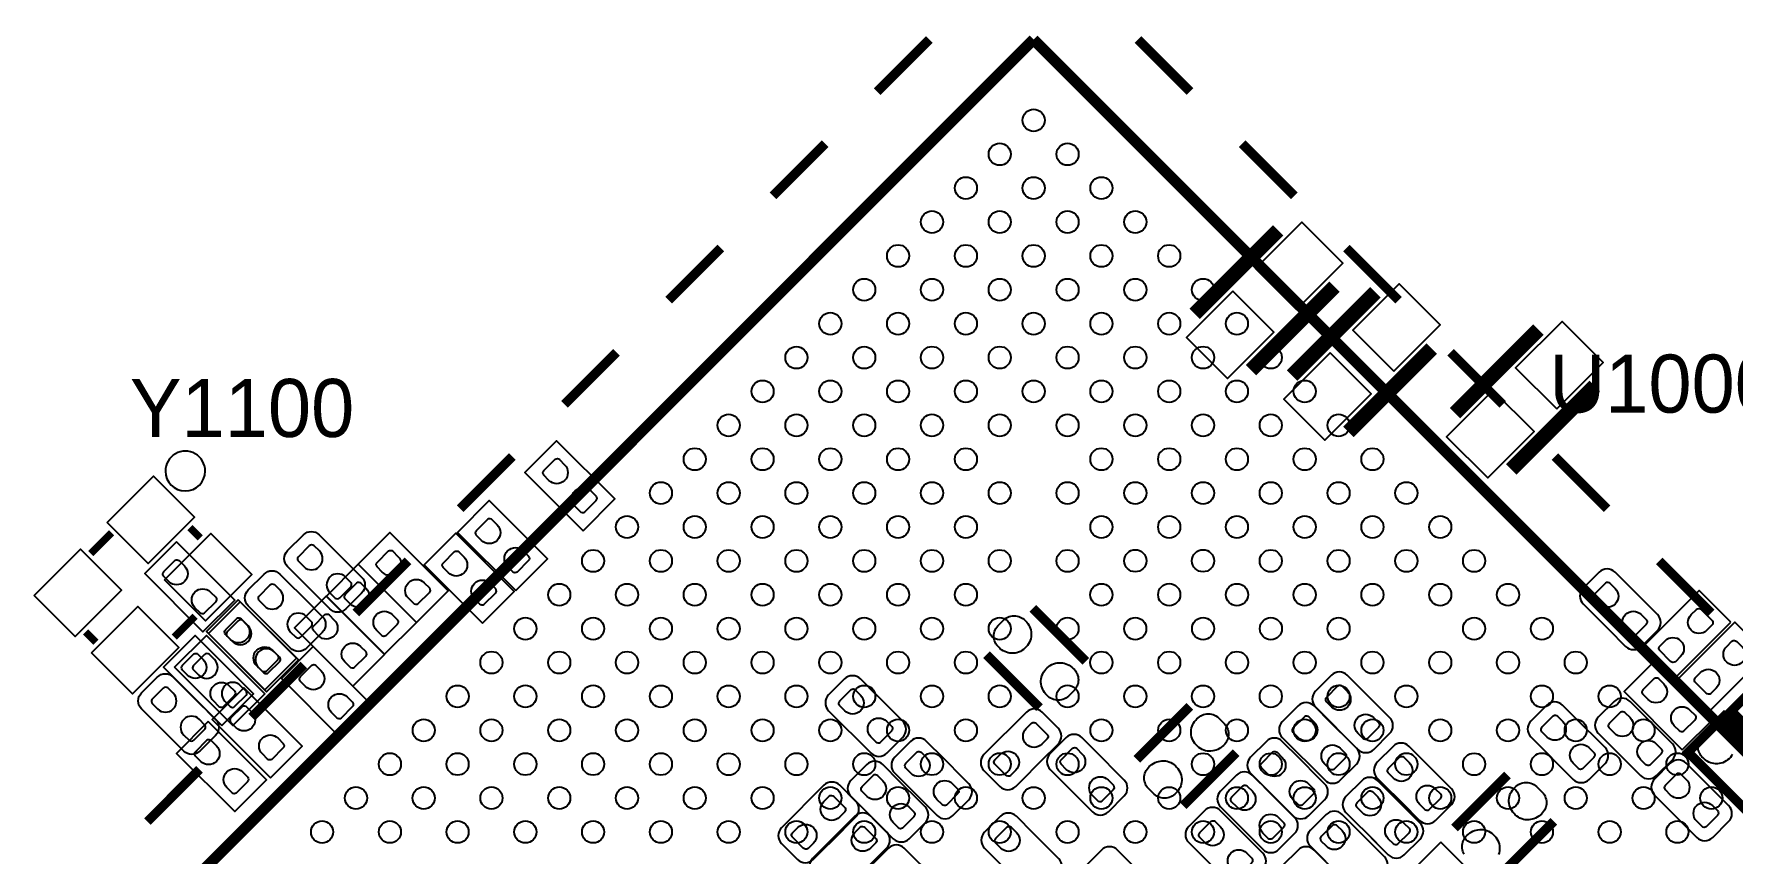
# Model space of a CAD drawing. Extents: x 0 to 69.8, y 0 to 65.
# Drawn here: x 13.94 to 36.97, y 36.11 to 47.22 of the extents above; entities that cross this region are included whole.
import ezdxf

# ---------------------------------------------------------------- set-up
doc = ezdxf.new("R2010")
doc.units = 0
for name, color, linetype in [('PG_SILKSCREEN_BOTTOM', 12, 'CONTINUOUS'), ('PG_SILKSCREEN_TOP', 254, 'CONTINUOUS'), ('PIN_BOTTOM', 1, 'CONTINUOUS'), ('PIN_TOP', 110, 'CONTINUOUS')]:
    doc.layers.add(name, color=color, linetype=linetype)

msp = doc.modelspace()

# ---------------------------------------------------------------- linework, layer by layer
at = {"layer": 'PG_SILKSCREEN_BOTTOM'}
for points, const_width in [([(30.816245, 44.559322), (29.684878, 43.427955)], 0.2), ([(31.579922, 43.795645), (30.448555, 42.664278)], 0.2), ([(32.137045, 43.721122), (31.005678, 42.589755)], 0.2), ([(34.346845, 43.213122), (33.215478, 42.081755)], 0.2), ([(32.900722, 42.957445), (31.769355, 41.826078)], 0.2), ([(35.110522, 42.449445), (33.979155, 41.318078)], 0.2), ([(28.207132, 38.715493), (27.488693, 39.433932)], 0.127), ([(26.860068, 38.805307), (27.578507, 38.086868)], 0.127), ([(38.375311, 37.600687), (37.448998, 38.526999), (36.961801, 38.039802), (37.888113, 37.113489), (38.375311, 37.600687)], 0.127), ([(29.617289, 38.104293), (28.898901, 37.385904)], 0.127), ([(36.376864, 37.481739), (37.303202, 36.555401), (37.790399, 37.042598), (36.864061, 37.968936), (36.376864, 37.481739)], 0.127), ([(29.5275, 36.757305), (30.245888, 37.475693)], 0.127), ([(33.928507, 37.173332), (33.210068, 36.454893)], 0.127), ([(33.838693, 35.826268), (34.557132, 36.544707)], 0.127)]:
    msp.add_lwpolyline(points, dxfattribs=dict(at, const_width=const_width))
for points in [[(21.388553, 40.486432), (21.819641, 40.917546), (21.029346, 41.707841), (20.598232, 41.276727), (21.388553, 40.486432)], [(20.474153, 39.673632), (20.905241, 40.104746), (20.114946, 40.895041), (19.683832, 40.463927), (20.474153, 39.673632)], [(15.873222, 40.336343), (15.442108, 39.905254), (16.232429, 39.114959), (16.663518, 39.546047), (15.873222, 40.336343)], [(19.127953, 39.241832), (19.559067, 39.672946), (18.768771, 40.463241), (18.337657, 40.032153), (19.127953, 39.241832)], [(20.023709, 39.233094), (20.454798, 39.664107), (19.664502, 40.454402), (19.233388, 40.02339), (20.023709, 39.233094)], [(18.696153, 38.810184), (19.127241, 39.241197), (18.336946, 40.031492), (17.905832, 39.60048), (18.696153, 38.810184)], [(36.958067, 39.244803), (36.527003, 39.675867), (35.736733, 38.885597), (36.167797, 38.454533), (36.958067, 39.244803)], [(16.711397, 39.548892), (16.280308, 39.117803), (17.070603, 38.327508), (17.501718, 38.758597), (16.711397, 39.548892)], [(18.264403, 38.378333), (18.695467, 38.809397), (17.905197, 39.599667), (17.474133, 39.168603), (18.264403, 38.378333)], [(36.219333, 38.453797), (36.650397, 38.022733), (37.440667, 38.813003), (37.009603, 39.244067), (36.219333, 38.453797)], [(16.486403, 37.844908), (16.917492, 38.275997), (16.127197, 39.066292), (15.696082, 38.635203), (16.486403, 37.844908)], [(18.086553, 37.692584), (18.517641, 38.123597), (17.727346, 38.913892), (17.296232, 38.48288), (18.086553, 37.692584)], [(36.298403, 37.514733), (36.729467, 37.945797), (35.939197, 38.736067), (35.508133, 38.305003), (36.298403, 37.514733)], [(17.146778, 37.133657), (17.577892, 37.564746), (16.787571, 38.355041), (16.356482, 37.923953), (17.146778, 37.133657)], [(16.305098, 37.897867), (15.873984, 37.466753), (16.66428, 36.676457), (17.095394, 37.107546), (16.305098, 37.897867)], [(33.025004, 36.263504), (32.59389, 35.83239), (33.384211, 35.042196), (33.815198, 35.473208), (33.025004, 36.263504)]]:
    msp.add_lwpolyline(points, dxfattribs=at)
for points in [[(35.296627, 39.151458), (35.530028, 38.917956, 0.41438), (35.745649, 38.917956), (35.961142, 39.13345, 0.414321), (35.961142, 39.349045), (35.386442, 39.923745, 0.414343), (35.170847, 39.923745), (34.955328, 39.708252, 0.41431), (34.955328, 39.492657), (35.368433, 39.079653)], [(25.384023, 38.242392), (25.150521, 38.475895, 0.414232), (24.935002, 38.475895), (24.719407, 38.260401, 0.414061), (24.719407, 38.044882), (25.294209, 37.470105, 0.414122), (25.509703, 37.470105), (25.725222, 37.685599, 0.414432), (25.725222, 37.901194), (25.312116, 38.3143)], [(31.987947, 38.293243), (31.75447, 38.52672, 0.413952), (31.539002, 38.526796), (31.323407, 38.311201, 0.41415), (31.323407, 38.095682), (31.898158, 37.520931, 0.414287), (32.113677, 37.520931), (32.329196, 37.736475, 0.41425), (32.329196, 37.951994), (31.916116, 38.365074)], [(27.5987, 37.359996), (27.832202, 37.593499, 0.414166), (27.832202, 37.808992), (27.616709, 38.024511, 0.41416), (27.40119, 38.024511), (26.826388, 37.449811, 0.414143), (26.826388, 37.234292), (27.042008, 37.018697, 0.414148), (27.257502, 37.018697), (27.670506, 37.431802)], [(31.537605, 37.878004), (31.304103, 38.111506, 0.41408), (31.088609, 38.111506), (30.87309, 37.896013, 0.414433), (30.87309, 37.680392), (31.447791, 37.105692, 0.414228), (31.66331, 37.105692), (31.878803, 37.321211, 0.414428), (31.878803, 37.536806), (31.465698, 37.94981)], [(34.909023, 37.886767), (34.675547, 38.120269, 0.41421), (34.460002, 38.120269), (34.244483, 37.904725, 0.414195), (34.244483, 37.689206), (34.819209, 37.11448, 0.414282), (35.034753, 37.11448), (35.250272, 37.329999, 0.414206), (35.250272, 37.545518), (34.837192, 37.958624)], [(35.499777, 37.398808), (35.733253, 37.165305, 0.41422), (35.948798, 37.165305), (36.164317, 37.38085, 0.414173), (36.164317, 37.596369), (35.589591, 38.171095, 0.414272), (35.374047, 38.171095), (35.158528, 37.955576, 0.414228), (35.158528, 37.740057), (35.571608, 37.326951)], [(26.279805, 37.395404), (26.046303, 37.628906, 0.41406), (25.830809, 37.628906), (25.61529, 37.413311, 0.414224), (25.61529, 37.197792), (26.189991, 36.623092, 0.414432), (26.405611, 36.623092), (26.621105, 36.838611, 0.414084), (26.621105, 37.054104), (26.207999, 37.46721)], [(28.388005, 37.446204), (28.154503, 37.679706, 0.414112), (27.939009, 37.679706), (27.72349, 37.464213, 0.414379), (27.72349, 37.248592), (28.298191, 36.673892, 0.414197), (28.51371, 36.673892), (28.729203, 36.889411, 0.414298), (28.729203, 37.104904), (28.316199, 37.51801)], [(31.105805, 37.395404), (30.872303, 37.628906, 0.414112), (30.656809, 37.628906), (30.44129, 37.413413, 0.414379), (30.44129, 37.197792), (31.015991, 36.623092, 0.414197), (31.23151, 36.623092), (31.447003, 36.838611, 0.414298), (31.447003, 37.054104), (31.033999, 37.46721)], [(32.502678, 36.789284), (32.736155, 36.555807, 0.414248), (32.951674, 36.555807), (33.167193, 36.771326, 0.414053), (33.167142, 36.986769), (32.592391, 37.56152, 0.414083), (32.376948, 37.561596), (32.161353, 37.345976, 0.414163), (32.161353, 37.130457), (32.574433, 36.717376)], [(25.686309, 37.081892), (25.452807, 37.315394, 0.41425), (25.237288, 37.315394), (25.021692, 37.0999, 0.414011), (25.021692, 36.884407), (25.596494, 36.309605, 0.414105), (25.811988, 36.309605), (26.027507, 36.5252, 0.414286), (26.027507, 36.740694), (25.614401, 37.153799)], [(36.585423, 37.099367), (36.351947, 37.332869, 0.414234), (36.136402, 37.332869), (35.920883, 37.117325, 0.414221), (35.920883, 36.901806), (36.495609, 36.32708, 0.414259), (36.711153, 36.32708), (36.926672, 36.542599, 0.414179), (36.926672, 36.758118), (36.513592, 37.171224)], [(30.699405, 36.938204), (30.465903, 37.171706, 0.414079), (30.250409, 37.171706), (30.03489, 36.956213, 0.414476), (30.03489, 36.740592), (30.609591, 36.165892, 0.414229), (30.82511, 36.165892), (31.040603, 36.381411, 0.414384), (31.040603, 36.597006), (30.627498, 37.01001)], [(32.077609, 36.323194), (32.311111, 36.089692, 0.414141), (32.526605, 36.089692), (32.7422, 36.305211, 0.414004), (32.7422, 36.520704), (32.167398, 37.095506, 0.414121), (31.951905, 37.095506), (31.736411, 36.880013, 0.414534), (31.736411, 36.664392), (32.149491, 36.251312)], [(24.8523, 36.368711), (25.0857, 36.602187, 0.414304), (25.0857, 36.817706), (24.870207, 37.033302, 0.414068), (24.654688, 37.033302), (24.079987, 36.4585, 0.414189), (24.079987, 36.243006), (24.295506, 36.027512, 0.414286), (24.511, 36.027512), (24.924106, 36.440593)], [(25.273, 35.94989), (25.506502, 36.183392, 0.414212), (25.506502, 36.398911), (25.291009, 36.614405, 0.414206), (25.07549, 36.614405), (24.500688, 36.039704, 0.414097), (24.500688, 35.824211), (24.716308, 35.608692, 0.414286), (24.931802, 35.608692), (25.344806, 36.021696)], [(27.499005, 36.379404), (27.265503, 36.612906, 0.41406), (27.050009, 36.612906), (26.83449, 36.397413, 0.414411), (26.83449, 36.181792), (27.409191, 35.607092, 0.414432), (27.624811, 35.607092), (27.840305, 35.822611, 0.414081), (27.840305, 36.038104), (27.427199, 36.45121)], [(29.944289, 35.916794), (30.177791, 35.683292, 0.414095), (30.39331, 35.683292), (30.608803, 35.898912, 0.414096), (30.608803, 36.114406), (30.034103, 36.689106, 0.414213), (29.818609, 36.689106), (29.602989, 36.473613, 0.414178), (29.602989, 36.258094), (30.016094, 35.844988)], [(31.595009, 35.865994), (31.828511, 35.632492, 0.414095), (32.044005, 35.632492), (32.259499, 35.848011, 0.414212), (32.259499, 36.063504), (31.684798, 36.638306, 0.414167), (31.469305, 36.638306), (31.253811, 36.422813, 0.41451), (31.253811, 36.207192), (31.666891, 35.794112)], [(25.188189, 35.84001), (24.954713, 35.606507, 0.414192), (24.954713, 35.390988), (25.170206, 35.175495, 0.414341), (25.385801, 35.175495), (25.960502, 35.750195, 0.414163), (25.960502, 35.965689), (25.745008, 36.181208, 0.414336), (25.529489, 36.181208), (25.116409, 35.768204)], [(28.547009, 35.383394), (28.780511, 35.149892, 0.414108), (28.996005, 35.149892), (29.211499, 35.365411, 0.414353), (29.211499, 35.581006), (28.636798, 36.155706, 0.414155), (28.421305, 36.155706), (28.205811, 35.940213, 0.41437), (28.205811, 35.724694), (28.61879, 35.311588)], [(31.214009, 35.383394), (31.447511, 35.149892, 0.414128), (31.663005, 35.149892), (31.878499, 35.365411, 0.414345), (31.878499, 35.581006), (31.303798, 36.155706, 0.414134), (31.088305, 36.155706), (30.872811, 35.940213, 0.414562), (30.872811, 35.724592), (31.285891, 35.311588)]]:
    msp.add_lwpolyline(points, format="xyb", dxfattribs=at)
at = {"layer": 'PG_SILKSCREEN_TOP'}
for points, const_width in [([(11.236503, 30.885511), (27.499996, 47.149004)], 0.150089), ([(27.499996, 47.149004), (43.763413, 30.885511)], 0.150089), ([(26.085698, 47.149004), (25.378689, 46.441893)], 0.127), ([(29.621302, 46.441893), (28.914192, 47.149004)], 0.127), ([(24.671503, 45.734808), (23.964392, 45.027698)], 0.127), ([(31.035498, 45.027698), (30.328387, 45.734808)], 0.127), ([(23.257307, 44.320612), (22.550196, 43.6134)], 0.127), ([(32.449694, 43.6134), (31.742609, 44.320612)], 0.127), ([(21.843111, 42.90629), (21.136, 42.199204)], 0.127), ([(33.86389, 42.199204), (33.156804, 42.90629)], 0.127), ([(20.42889, 41.492094), (19.721805, 40.785009)], 0.127), ([(35.278111, 40.785009), (34.571, 41.492094)], 0.127), ([(16.195573, 40.387397), (16.054172, 40.528799)], 0.1), ([(14.993493, 40.458085), (14.710689, 40.175307)], 0.1), ([(19.014694, 40.077898), (18.307609, 39.370787)], 0.127), ([(36.692408, 39.370787), (35.985196, 40.077898)], 0.127), ([(14.781378, 38.973201), (14.639976, 39.114603)], 0.1), ([(16.124885, 39.326693), (15.842082, 39.043889)], 0.1), ([(17.600498, 38.663702), (16.893388, 37.956592)], 0.127), ([(16.186302, 37.249506), (15.479192, 36.542396)], 0.127)]:
    msp.add_lwpolyline(points, dxfattribs=dict(at, const_width=const_width))
msp.add_lwpolyline([(16.262477, 41.295599, 1), (15.722559, 41.295604, 1)], format="xyb", close=True, dxfattribs=at)
for points in [[(17.612233, 39.767053), (17.378731, 40.000453, -0.414343), (17.378731, 40.216049), (17.594224, 40.431568, -0.414309), (17.80982, 40.431568), (18.38452, 39.856867, -0.41438), (18.38452, 39.641247), (18.169026, 39.425753, -0.414322), (17.953431, 39.425753), (17.540427, 39.838859)], [(17.617618, 39.557198), (17.85112, 39.323696, -0.414125), (17.85112, 39.108202), (17.635601, 38.892709, -0.414389), (17.420006, 38.892709), (16.845305, 39.467409, -0.414322), (16.845305, 39.683004), (17.060799, 39.898498, -0.414334), (17.27642, 39.898498), (17.689398, 39.485392)], [(16.169792, 38.160198), (16.403295, 37.926696, -0.414141), (16.403295, 37.711202), (16.187801, 37.495709, -0.414381), (15.972206, 37.495709), (15.397505, 38.070409, -0.414352), (15.397505, 38.286004), (15.612999, 38.501498, -0.414296), (15.828594, 38.501498), (16.241598, 38.088418)]]:
    msp.add_lwpolyline(points, format="xyb", dxfattribs=at)
for points in [[(17.527143, 38.733222), (17.096054, 38.302108), (16.305733, 39.092403), (16.736847, 39.523518), (17.527143, 38.733222)], [(15.848482, 38.635178), (16.279597, 39.066292), (17.069892, 38.275997), (16.638803, 37.844882), (15.848482, 38.635178)]]:
    msp.add_lwpolyline(points, dxfattribs=at)
at = {"layer": 'PIN_BOTTOM'}
for points in [[(31.064576, 43.4872), (31.693194, 44.115818), (31.136418, 44.672594), (30.5078, 44.043976)], [(32.385376, 42.649), (33.013994, 43.277618), (32.457218, 43.834394), (31.8286, 43.205776)], [(30.200224, 43.7364), (29.571606, 43.107782), (30.128382, 42.551006), (30.757, 43.179624)], [(34.595176, 42.141), (35.223794, 42.769618), (34.667018, 43.326394), (34.0384, 42.697776)], [(31.521024, 42.8982), (30.892406, 42.269582), (31.449182, 41.712806), (32.0778, 42.341424)], [(33.730824, 42.3902), (33.102206, 41.761582), (33.658982, 41.204806), (34.2876, 41.833424)], [(27.371827, 39.280973), (27.389785, 39.264844), (27.405762, 39.247013), (27.420468, 39.228065), (27.433473, 39.207567), (27.444141, 39.186002), (27.453133, 39.163727), (27.459991, 39.14074), (27.464893, 39.117194), (27.467408, 39.09314), (27.468144, 39.069112), (27.46629, 39.045058), (27.462328, 39.021334), (27.454276, 38.997128), (27.443862, 38.973735), (27.431238, 38.951459), (27.416938, 38.930224), (27.400529, 38.910717), (27.382546, 38.892759), (27.363039, 38.876351), (27.341779, 38.862), (27.31958, 38.849427), (27.296161, 38.839038), (27.27198, 38.830961), (27.248434, 38.826516), (27.224533, 38.824103), (27.200479, 38.824103), (27.176451, 38.826643), (27.152905, 38.831114), (27.129715, 38.838175), (27.107439, 38.847141), (27.086306, 38.858266), (27.066138, 38.871474), (27.047469, 38.886613), (27.030223, 38.903453), (27.014602, 38.918794), (27.000937, 38.935685), (26.988922, 38.95377), (26.979016, 38.973023), (26.971092, 38.993547), (26.965377, 39.0144), (26.961973, 39.035736), (26.960703, 39.057402), (26.96177, 39.079373), (26.965173, 39.100735), (26.970761, 39.121715), (26.978458, 39.14201), (26.988364, 39.161517), (27.000378, 39.179779), (27.014094, 39.196594), (27.096542, 39.279068), (27.113001, 39.292708), (27.131188, 39.304366), (27.150339, 39.314196), (27.170304, 39.321994), (27.191157, 39.327709), (27.21229, 39.331316), (27.233651, 39.332586), (27.255216, 39.331544), (27.27645, 39.328268), (27.297304, 39.322832), (27.317598, 39.315542), (27.33675, 39.305992), (27.354911, 39.294333)], [(27.695373, 38.239827), (27.677415, 38.255956), (27.661438, 38.273787), (27.646732, 38.292735), (27.633727, 38.313233), (27.623059, 38.334798), (27.614067, 38.357073), (27.607209, 38.38006), (27.602307, 38.403606), (27.599792, 38.42766), (27.599056, 38.451688), (27.60091, 38.475742), (27.604872, 38.499466), (27.612924, 38.523672), (27.623338, 38.547065), (27.635962, 38.569341), (27.650262, 38.590576), (27.666671, 38.610083), (27.684654, 38.628041), (27.704161, 38.644449), (27.725421, 38.6588), (27.74762, 38.671373), (27.771039, 38.681762), (27.79522, 38.689839), (27.818766, 38.694284), (27.842667, 38.696697), (27.866721, 38.696697), (27.890749, 38.694157), (27.914295, 38.689686), (27.937485, 38.682625), (27.959761, 38.673659), (27.980894, 38.662534), (28.001062, 38.649326), (28.019731, 38.634187), (28.036977, 38.617347), (28.052598, 38.602006), (28.066263, 38.585115), (28.078278, 38.56703), (28.088184, 38.547777), (28.096108, 38.527253), (28.101823, 38.5064), (28.105227, 38.485064), (28.106497, 38.463398), (28.10543, 38.441427), (28.102027, 38.420065), (28.096439, 38.399085), (28.088742, 38.37879), (28.078836, 38.359283), (28.066822, 38.341021), (28.053106, 38.324206), (27.970658, 38.241732), (27.954199, 38.228092), (27.936012, 38.216434), (27.916861, 38.206604), (27.896896, 38.198806), (27.876043, 38.193091), (27.85491, 38.189484), (27.833549, 38.188214), (27.811984, 38.189256), (27.79075, 38.192532), (27.769896, 38.197968), (27.749602, 38.205258), (27.73045, 38.214808), (27.712289, 38.226467)], [(30.09298, 37.592584), (30.076851, 37.574626), (30.05902, 37.55865), (30.040072, 37.543943), (30.019574, 37.530938), (29.99801, 37.52027), (29.975734, 37.511279), (29.952747, 37.504421), (29.929201, 37.499519), (29.905147, 37.497004), (29.881119, 37.496267), (29.857065, 37.498122), (29.833341, 37.502084), (29.809135, 37.510136), (29.785742, 37.52055), (29.763466, 37.533174), (29.742232, 37.547474), (29.722724, 37.563882), (29.704767, 37.581865), (29.688358, 37.601373), (29.674007, 37.622632), (29.661434, 37.644832), (29.651046, 37.668251), (29.642968, 37.692432), (29.638523, 37.715977), (29.63611, 37.739879), (29.63611, 37.763933), (29.63865, 37.787961), (29.643121, 37.811507), (29.650182, 37.834697), (29.659148, 37.856973), (29.670273, 37.878106), (29.683481, 37.898273), (29.69862, 37.916942), (29.71546, 37.934189), (29.730802, 37.94981), (29.747693, 37.963475), (29.765777, 37.975489), (29.785031, 37.985395), (29.805554, 37.99332), (29.826407, 37.999035), (29.847743, 38.002439), (29.869409, 38.003709), (29.89138, 38.002642), (29.912742, 37.999238), (29.933722, 37.99365), (29.954017, 37.985954), (29.973524, 37.976048), (29.991787, 37.964034), (30.008601, 37.950318), (30.091075, 37.867869), (30.104715, 37.85141), (30.116374, 37.833224), (30.126203, 37.814072), (30.134001, 37.794108), (30.139716, 37.773254), (30.143323, 37.752122), (30.144593, 37.73076), (30.143552, 37.709196), (30.140275, 37.687961), (30.134839, 37.667108), (30.12755, 37.646813), (30.117999, 37.627662), (30.106341, 37.609501)], [(29.051834, 37.269039), (29.067963, 37.286997), (29.085794, 37.302973), (29.104742, 37.31768), (29.12524, 37.330685), (29.146805, 37.341353), (29.169081, 37.350344), (29.192068, 37.357202), (29.215613, 37.362105), (29.239667, 37.364619), (29.263696, 37.365356), (29.287749, 37.363502), (29.311473, 37.359539), (29.335679, 37.351487), (29.359073, 37.341073), (29.381348, 37.32845), (29.402583, 37.314149), (29.42209, 37.297741), (29.440048, 37.279758), (29.456456, 37.260251), (29.470807, 37.238991), (29.48338, 37.216791), (29.493769, 37.193372), (29.501846, 37.169192), (29.506291, 37.145646), (29.508704, 37.121744), (29.508704, 37.097691), (29.506164, 37.073662), (29.501694, 37.050116), (29.494632, 37.026926), (29.485666, 37.00465), (29.474541, 36.983518), (29.461333, 36.96335), (29.446195, 36.944681), (29.429354, 36.927434), (29.414013, 36.911813), (29.397122, 36.898148), (29.379037, 36.886134), (29.359784, 36.876228), (29.339261, 36.868303), (29.318407, 36.862588), (29.297071, 36.859185), (29.275405, 36.857915), (29.253434, 36.858981), (29.232073, 36.862385), (29.211092, 36.867973), (29.190798, 36.875669), (29.17129, 36.885575), (29.153028, 36.897589), (29.136213, 36.911305), (29.053739, 36.993754), (29.040099, 37.010213), (29.028441, 37.028399), (29.018611, 37.047551), (29.010813, 37.067515), (29.005098, 37.088369), (29.001491, 37.109502), (29.000221, 37.130863), (29.001263, 37.152428), (29.004539, 37.173662), (29.009975, 37.194515), (29.017265, 37.21481), (29.026815, 37.233962), (29.038474, 37.252123)], [(34.404173, 36.661573), (34.388044, 36.643615), (34.370213, 36.627638), (34.351265, 36.612932), (34.330767, 36.599927), (34.309202, 36.589259), (34.286927, 36.580267), (34.26394, 36.573409), (34.240394, 36.568507), (34.21634, 36.565992), (34.192312, 36.565256), (34.168258, 36.56711), (34.144534, 36.571072), (34.120328, 36.579124), (34.096935, 36.589538), (34.074659, 36.602162), (34.053424, 36.616462), (34.033917, 36.632871), (34.015959, 36.650854), (33.999551, 36.670361), (33.9852, 36.691621), (33.972627, 36.71382), (33.962238, 36.737239), (33.954161, 36.76142), (33.949716, 36.784966), (33.947303, 36.808867), (33.947303, 36.832921), (33.949843, 36.856949), (33.954314, 36.880495), (33.961375, 36.903685), (33.970341, 36.925961), (33.981466, 36.947094), (33.994674, 36.967262), (34.009813, 36.985931), (34.026653, 37.003177), (34.041994, 37.018798), (34.058885, 37.032463), (34.07697, 37.044478), (34.096223, 37.054384), (34.116747, 37.062308), (34.1376, 37.068023), (34.158936, 37.071427), (34.180602, 37.072697), (34.202573, 37.07163), (34.223935, 37.068227), (34.244915, 37.062639), (34.26521, 37.054942), (34.284717, 37.045036), (34.302979, 37.033022), (34.319794, 37.019306), (34.402268, 36.936858), (34.415908, 36.920399), (34.427566, 36.902212), (34.437396, 36.883061), (34.445194, 36.863096), (34.450909, 36.842243), (34.454516, 36.82111), (34.455786, 36.799749), (34.454744, 36.778184), (34.451468, 36.75695), (34.446032, 36.736096), (34.438742, 36.715802), (34.429192, 36.69665), (34.417533, 36.678489)]]:
    msp.add_lwpolyline(points, close=True, dxfattribs=at)
for points in [[(20.925892, 41.167939), (20.85406, 41.239796, -0.376089), (20.858302, 41.304108), (21.010956, 41.456788, -0.366021), (21.066303, 41.452038), (21.138159, 41.380207, -0.999197)], [(21.492007, 41.026359), (21.563838, 40.954503, -0.376089), (21.559596, 40.89019), (21.406942, 40.737511, -0.366021), (21.351596, 40.74226), (21.279739, 40.814092, -0.999197)], [(20.011492, 40.355139), (19.93966, 40.426996, -0.376089), (19.943902, 40.491308), (20.096556, 40.643988, -0.366021), (20.151903, 40.639238), (20.223759, 40.567407, -0.999197)], [(15.769768, 39.796441), (15.697937, 39.868297, -0.376089), (15.702178, 39.93261), (15.854832, 40.085289, -0.366021), (15.910179, 40.08054), (15.982036, 40.008708, -0.999197)], [(18.665292, 39.923339), (18.59346, 39.995196, -0.376089), (18.597702, 40.059508), (18.750356, 40.212188, -0.366021), (18.805703, 40.207438), (18.877559, 40.135607, -0.999197)], [(19.561048, 39.9145), (19.489217, 39.986356, -0.376089), (19.493459, 40.050669), (19.646113, 40.203349, -0.366021), (19.701459, 40.198599), (19.773316, 40.126768, -0.999197)], [(20.577607, 40.213559), (20.649438, 40.141703, -0.376089), (20.645196, 40.07739), (20.492542, 39.924711, -0.366021), (20.437196, 39.92946), (20.365339, 40.001292, -0.999197)], [(16.335883, 39.654861), (16.407714, 39.583004, -0.376089), (16.403472, 39.518692), (16.250818, 39.366012, -0.366021), (16.195472, 39.370762), (16.123615, 39.442593, -0.999197)], [(18.233492, 39.49159), (18.16166, 39.563446, -0.376089), (18.165902, 39.627759), (18.318556, 39.780439, -0.366021), (18.373903, 39.775689), (18.445759, 39.703858, -0.999197)], [(19.231407, 39.781759), (19.303238, 39.709903, -0.376089), (19.298996, 39.64559), (19.146342, 39.492911, -0.366021), (19.090996, 39.49766), (19.019139, 39.569492, -0.999197)], [(20.127163, 39.77292), (20.198994, 39.701064, -0.376089), (20.194753, 39.636751), (20.042099, 39.484071, -0.366021), (19.986752, 39.488821), (19.914895, 39.560652, -0.999197)], [(35.17519, 39.491641), (35.103359, 39.563497, -0.376089), (35.107601, 39.62781), (35.260255, 39.780489, -0.366021), (35.315601, 39.77574), (35.387458, 39.703908, -0.999197)], [(18.799607, 39.35001), (18.871438, 39.278154, -0.376089), (18.867196, 39.213841), (18.714542, 39.061161, -0.366021), (18.659196, 39.065911), (18.587339, 39.137742, -0.999197)], [(35.741305, 39.350061), (35.813136, 39.278204, -0.376089), (35.808895, 39.213892), (35.656241, 39.061212, -0.366021), (35.600894, 39.065962), (35.529037, 39.137793, -0.999197)], [(36.41819, 39.348258), (36.490046, 39.420089, -0.376089), (36.554359, 39.415847), (36.707039, 39.263193, -0.366021), (36.702289, 39.207846), (36.630458, 39.13599, -0.999197)], [(16.607942, 39.00899), (16.536111, 39.080846, -0.376089), (16.540353, 39.145159), (16.693007, 39.297839, -0.366021), (16.748354, 39.293089), (16.82021, 39.221258, -0.999197)], [(17.801742, 39.05979), (17.729911, 39.131646, -0.376089), (17.734153, 39.195959), (17.886807, 39.348639, -0.366021), (17.942154, 39.343889), (18.01401, 39.272058, -0.999197)], [(18.367858, 38.91821), (18.439689, 38.846354, -0.376089), (18.435447, 38.782041), (18.282793, 38.629361, -0.366021), (18.227446, 38.634111), (18.15559, 38.705942, -0.999197)], [(36.27661, 38.782142), (36.204754, 38.710311, -0.376089), (36.140441, 38.714553), (35.987761, 38.867207, -0.366021), (35.992511, 38.922554), (36.064342, 38.99441, -0.999197)], [(36.90079, 38.916458), (36.972646, 38.988289, -0.376089), (37.036959, 38.984047), (37.189639, 38.831393, -0.366021), (37.184889, 38.776046), (37.113058, 38.70419, -0.999197)], [(16.023742, 38.52639), (15.951911, 38.598246, -0.376089), (15.956153, 38.662559), (16.108807, 38.815239, -0.366021), (16.164154, 38.810489), (16.23601, 38.738658, -0.999197)], [(17.174058, 38.86741), (17.245889, 38.795554, -0.376089), (17.241647, 38.731241), (17.088993, 38.578561, -0.366021), (17.033646, 38.583311), (16.96179, 38.655142, -0.999197)], [(17.623892, 38.37399), (17.55206, 38.445846, -0.376089), (17.556302, 38.510159), (17.708956, 38.662839, -0.366021), (17.764303, 38.658089), (17.836159, 38.586258, -0.999197)], [(35.835742, 38.19619), (35.763911, 38.268046, -0.376089), (35.768153, 38.332359), (35.920807, 38.485039, -0.366021), (35.976154, 38.480289), (36.04801, 38.408458, -0.999197)], [(36.75921, 38.350342), (36.687354, 38.278511, -0.376089), (36.623041, 38.282753), (36.470361, 38.435407, -0.366021), (36.475111, 38.490754), (36.546942, 38.56261, -0.999197)], [(16.589858, 38.38481), (16.661689, 38.312954, -0.376089), (16.657447, 38.248641), (16.504793, 38.095961, -0.366021), (16.449446, 38.100711), (16.37759, 38.172542, -0.999197)], [(18.190007, 38.23241), (18.261838, 38.160554, -0.376089), (18.257596, 38.096241), (18.104942, 37.943561, -0.366021), (18.049596, 37.948311), (17.977739, 38.020142, -0.999197)], [(24.939244, 38.04379), (24.867413, 38.115646, -0.376089), (24.871655, 38.179959), (25.024309, 38.332639, -0.366021), (25.079655, 38.327889), (25.151512, 38.256058, -0.999197)], [(31.543244, 38.094615), (31.471413, 38.166472, -0.376089), (31.475655, 38.230785), (31.628309, 38.383464, -0.366021), (31.683655, 38.378714), (31.755512, 38.306883, -0.999197)], [(16.684117, 37.815139), (16.612286, 37.886996, -0.376089), (16.616528, 37.951308), (16.769182, 38.103988, -0.366021), (16.824528, 38.099238), (16.896385, 38.027407, -0.999197)], [(35.378365, 37.73899), (35.306533, 37.810846, -0.376089), (35.310775, 37.875159), (35.463429, 38.027839, -0.366021), (35.518776, 38.023089), (35.590632, 37.951258, -0.999197)], [(36.401858, 38.05461), (36.473689, 37.982754, -0.376089), (36.469447, 37.918441), (36.316793, 37.765761, -0.366021), (36.261446, 37.770511), (36.18959, 37.842342, -0.999197)], [(25.505359, 37.90221), (25.57719, 37.830354, -0.376089), (25.572949, 37.766041), (25.420295, 37.613361, -0.366021), (25.364948, 37.618111), (25.293091, 37.689942, -0.999197)], [(27.400098, 37.804649), (27.471954, 37.87648, -0.376089), (27.536267, 37.872238), (27.688946, 37.719584, -0.366021), (27.684197, 37.664238), (27.612365, 37.592381, -0.999197)], [(31.092953, 37.679401), (31.021122, 37.751258, -0.376089), (31.025363, 37.815571), (31.178017, 37.96825, -0.366021), (31.233364, 37.9635), (31.305221, 37.891669, -0.999197)], [(32.109359, 37.953036), (32.18119, 37.881179, -0.376089), (32.176949, 37.816866), (32.024295, 37.664187, -0.366021), (31.968948, 37.668937), (31.897091, 37.740768, -0.999197)], [(34.46432, 37.688164), (34.392489, 37.760021, -0.376089), (34.396731, 37.824334), (34.549385, 37.977013, -0.366021), (34.604731, 37.972263), (34.676588, 37.900432, -0.999197)], [(16.201644, 37.357939), (16.129813, 37.429796, -0.376089), (16.134055, 37.494108), (16.286709, 37.646788, -0.366021), (16.342055, 37.642038), (16.413912, 37.570207, -0.999197)], [(17.250232, 37.673559), (17.322063, 37.601703, -0.376089), (17.317822, 37.53739), (17.165168, 37.384711, -0.366021), (17.109821, 37.38946), (17.037964, 37.461292, -0.999197)], [(31.659068, 37.537822), (31.730899, 37.465965, -0.376089), (31.726657, 37.401652), (31.574003, 37.248973, -0.366021), (31.518657, 37.253723), (31.4468, 37.325554, -0.999197)], [(35.030435, 37.546585), (35.102267, 37.474728, -0.376089), (35.098025, 37.410415), (34.945371, 37.257736, -0.366021), (34.890024, 37.262486), (34.818168, 37.334317, -0.999197)], [(35.94448, 37.59741), (36.016311, 37.525554, -0.376089), (36.012069, 37.461241), (35.859415, 37.308561, -0.366021), (35.804069, 37.313311), (35.732212, 37.385142, -0.999197)], [(25.835153, 37.196801), (25.763322, 37.268658, -0.376089), (25.767563, 37.332971), (25.920217, 37.48565, -0.366021), (25.975564, 37.4809), (26.047421, 37.409069, -0.999197)], [(27.258518, 37.238534), (27.186661, 37.166702, -0.376089), (27.122349, 37.170944), (26.969669, 37.323598, -0.366021), (26.974419, 37.378945), (27.04625, 37.450801, -0.999197)], [(27.943353, 37.247601), (27.871522, 37.319458, -0.376089), (27.875763, 37.383771), (28.028417, 37.53645, -0.366021), (28.083764, 37.5317), (28.155621, 37.459869, -0.999197)], [(30.661153, 37.196801), (30.589322, 37.268658, -0.376089), (30.593563, 37.332971), (30.746217, 37.48565, -0.366021), (30.801564, 37.4809), (30.873421, 37.409069, -0.999197)], [(32.38119, 37.129415), (32.309359, 37.201272, -0.376089), (32.313601, 37.265585), (32.466255, 37.418264, -0.366021), (32.521601, 37.413514), (32.593458, 37.341683, -0.999197)], [(16.767759, 37.216359), (16.83959, 37.144503, -0.376089), (16.835349, 37.08019), (16.682695, 36.927511, -0.366021), (16.627348, 36.93226), (16.555491, 37.004092, -0.999197)], [(25.241555, 36.883289), (25.169724, 36.955146, -0.376089), (25.173965, 37.019459), (25.326619, 37.172138, -0.366021), (25.381966, 37.167388), (25.453823, 37.095557, -0.999197)], [(26.401268, 37.055222), (26.473099, 36.983365, -0.376089), (26.468857, 36.919052), (26.316203, 36.766373, -0.366021), (26.260857, 36.771123), (26.189, 36.842954, -0.999197)], [(28.509468, 37.106022), (28.581299, 37.034165, -0.376089), (28.577057, 36.969852), (28.424403, 36.817173, -0.366021), (28.369057, 36.821923), (28.2972, 36.893754, -0.999197)], [(31.227268, 37.055222), (31.299099, 36.983365, -0.376089), (31.294857, 36.919052), (31.142203, 36.766373, -0.366021), (31.086857, 36.771123), (31.015, 36.842954, -0.999197)], [(36.14072, 36.900764), (36.068889, 36.972621, -0.376089), (36.073131, 37.036934), (36.225785, 37.189613, -0.366021), (36.281131, 37.184863), (36.352988, 37.113032, -0.999197)], [(24.653596, 36.813465), (24.725452, 36.885296, -0.376089), (24.789765, 36.881054), (24.942444, 36.7284, -0.366021), (24.937695, 36.673053), (24.865863, 36.601197, -0.999197)], [(30.254753, 36.739601), (30.182922, 36.811458, -0.376089), (30.187163, 36.875771), (30.339817, 37.02845, -0.366021), (30.395164, 37.0237), (30.467021, 36.951869, -0.999197)], [(31.956248, 36.663401), (31.884417, 36.735258, -0.376089), (31.888659, 36.799571), (32.041313, 36.95225, -0.366021), (32.096659, 36.9475), (32.168516, 36.875669, -0.999197)], [(32.947305, 36.987836), (33.019136, 36.915979, -0.376089), (33.014895, 36.851666), (32.862241, 36.698987, -0.366021), (32.806894, 36.703737), (32.735037, 36.775568, -0.999197)], [(25.80767, 36.74171), (25.879501, 36.669853, -0.376089), (25.875259, 36.60554), (25.722605, 36.452861, -0.366021), (25.667259, 36.457611), (25.595402, 36.529442, -0.999197)], [(30.820868, 36.598022), (30.892699, 36.526165, -0.376089), (30.888457, 36.461852), (30.735803, 36.309173, -0.366021), (30.680457, 36.313923), (30.6086, 36.385754, -0.999197)], [(36.706835, 36.759185), (36.778667, 36.687328, -0.376089), (36.774425, 36.623015), (36.621771, 36.470336, -0.366021), (36.566424, 36.475086), (36.494568, 36.546917, -0.999197)], [(24.512016, 36.247349), (24.440159, 36.175518, -0.376089), (24.375847, 36.17976), (24.223167, 36.332414, -0.366021), (24.227917, 36.387761), (24.299748, 36.459617, -0.999197)], [(25.074397, 36.394568), (25.146254, 36.466399, -0.376089), (25.210567, 36.462157), (25.363246, 36.309503, -0.366021), (25.358496, 36.254157), (25.286665, 36.1823, -0.999197)], [(27.054353, 36.180801), (26.982522, 36.252658, -0.376089), (26.986763, 36.316971), (27.139417, 36.46965, -0.366021), (27.194764, 36.4649), (27.266621, 36.393069, -0.999197)], [(29.822851, 36.257001), (29.75102, 36.328858, -0.376089), (29.755262, 36.393171), (29.907916, 36.54585, -0.366021), (29.963262, 36.5411), (30.035119, 36.469269, -0.999197)], [(31.473546, 36.206201), (31.401715, 36.278058, -0.376089), (31.405957, 36.342371), (31.558611, 36.49505, -0.366021), (31.613958, 36.4903), (31.685814, 36.418469, -0.999197)], [(32.522363, 36.521822), (32.594194, 36.449965, -0.376089), (32.589953, 36.385652), (32.437299, 36.232973, -0.366021), (32.381952, 36.237723), (32.310095, 36.309554, -0.999197)], [(30.388966, 36.115422), (30.460798, 36.043565, -0.376089), (30.456556, 35.979252), (30.303902, 35.826573, -0.366021), (30.248555, 35.831323), (30.176699, 35.903154, -0.999197)]]:
    msp.add_lwpolyline(points, format="xyb", close=True, dxfattribs=at)
for points in [[(36.981638, 37.452859), (36.967338, 37.431624), (36.950929, 37.412117), (36.932946, 37.394159), (36.913439, 37.377751), (36.892179, 37.3634), (36.86998, 37.350827), (36.846561, 37.340438), (36.82238, 37.332361), (36.798834, 37.327916), (36.774933, 37.325503), (36.750879, 37.325503), (36.726851, 37.328043), (36.703305, 37.332514), (36.680115, 37.339575), (36.657839, 37.348541), (36.636706, 37.359666), (36.616538, 37.372874), (36.597869, 37.388013), (36.580623, 37.404853), (36.565002, 37.420194), (36.551337, 37.437085), (36.539322, 37.45517), (36.529416, 37.474423), (36.521492, 37.494947), (36.515777, 37.5158), (36.512373, 37.537136), (36.511103, 37.558802), (36.51217, 37.580773), (36.515573, 37.602135), (36.521161, 37.623115), (36.528858, 37.64341), (36.538764, 37.662917), (36.550778, 37.681179), (36.564494, 37.697994), (36.646942, 37.780468), (36.663401, 37.794108), (36.681588, 37.805766), (36.700739, 37.815596), (36.720704, 37.823394), (36.741557, 37.829109), (36.76269, 37.832716), (36.784051, 37.833986), (36.805616, 37.832944), (36.82685, 37.829668), (36.847704, 37.824232), (36.867998, 37.816942), (36.88715, 37.807392), (36.905311, 37.795733), (36.922227, 37.782373), (36.940185, 37.766244), (36.956162, 37.748413), (36.970868, 37.729465), (36.983873, 37.708967)], [(33.339634, 36.097388), (33.329804, 36.116539), (33.322006, 36.136504), (33.316291, 36.157357), (33.312684, 36.17849), (33.311414, 36.199851), (33.312456, 36.221416), (33.315732, 36.24265), (33.321168, 36.263504), (33.328458, 36.283798), (33.338008, 36.30295), (33.349667, 36.321111), (33.363027, 36.338027), (33.379156, 36.355985), (33.396987, 36.371962), (33.415935, 36.386668), (33.436433, 36.399673), (33.457998, 36.410341), (33.480273, 36.419333), (33.50326, 36.426191), (33.526806, 36.431093), (33.55086, 36.433608), (33.574888, 36.434344), (33.598942, 36.43249), (33.622666, 36.428528), (33.646872, 36.420476), (33.670265, 36.410062), (33.692541, 36.397438), (33.713776, 36.383138), (33.733283, 36.366729), (33.751241, 36.348746), (33.767649, 36.329239), (33.782, 36.307979), (33.794573, 36.28578), (33.804962, 36.262361), (33.813039, 36.23818), (33.817484, 36.214634), (33.819897, 36.190733), (33.819897, 36.166679), (33.817357, 36.142651), (33.812886, 36.119105), (33.805825, 36.095915)]]:
    msp.add_lwpolyline(points, dxfattribs=at)
at = {"layer": 'PIN_TOP'}
for points in [[(14.931123, 40.598974), (15.559741, 41.227592), (16.116517, 40.670816), (15.487899, 40.042198)], [(15.708972, 39.821124), (16.33759, 40.449742), (16.894366, 39.892966), (16.265748, 39.264348)], [(13.941183, 39.609034), (14.569801, 40.237652), (15.126577, 39.680876), (14.497959, 39.052258)], [(14.719033, 38.831184), (15.347651, 39.459802), (15.904427, 38.903026), (15.275809, 38.274408)]]:
    msp.add_lwpolyline(points, close=True, dxfattribs=at)
for points in [[(17.810836, 40.211705), (17.738979, 40.283536, 0.376089), (17.674666, 40.279295), (17.521987, 40.126641, 0.366021), (17.526737, 40.071294), (17.598568, 39.999437, 0.999197)], [(17.952415, 39.64559), (18.024272, 39.573759, 0.376089), (18.088585, 39.578001), (18.241264, 39.730655, 0.366021), (18.236514, 39.786001), (18.164683, 39.857858, 0.999197)], [(17.27741, 39.678661), (17.205554, 39.750492, 0.376089), (17.141241, 39.74625), (16.988561, 39.593596, 0.366021), (16.993311, 39.53825), (17.065142, 39.466393, 0.999197)], [(16.845661, 39.195883), (16.773804, 39.267714, 0.376089), (16.709492, 39.263472), (16.556812, 39.110818, 0.366021), (16.561562, 39.055472), (16.633393, 38.983615, 0.999197)], [(17.41899, 39.112546), (17.490846, 39.040714, 0.376089), (17.555159, 39.044956), (17.707839, 39.19761, 0.366021), (17.703089, 39.252957), (17.631258, 39.324813, 0.999197)], [(16.38841, 38.738658), (16.316554, 38.810489, 0.376089), (16.252241, 38.806247), (16.099561, 38.653593, 0.366021), (16.104311, 38.598246), (16.176142, 38.52639, 0.999197)], [(16.987241, 38.629768), (17.059097, 38.557937, 0.376089), (17.12341, 38.562178), (17.276089, 38.714832, 0.366021), (17.27134, 38.770179), (17.199508, 38.842036, 0.999197)], [(15.82961, 38.281661), (15.757754, 38.353492, 0.376089), (15.693441, 38.34925), (15.540761, 38.196596, 0.366021), (15.545511, 38.14125), (15.617342, 38.069393, 0.999197)], [(16.52999, 38.172542), (16.601846, 38.100711, 0.376089), (16.666159, 38.104953), (16.818839, 38.257607, 0.366021), (16.814089, 38.312954), (16.742258, 38.38481, 0.999197)], [(15.97119, 37.715546), (16.043046, 37.643714, 0.376089), (16.107359, 37.647956), (16.260039, 37.80061, 0.366021), (16.255289, 37.855957), (16.183458, 37.927813, 0.999197)]]:
    msp.add_lwpolyline(points, format="xyb", close=True, dxfattribs=at)
for centre in [(27.499996, 46.052943), (27.040307, 45.593406), (27.959558, 45.593381), (26.58077, 45.133717), (27.499945, 45.133793), (28.419171, 45.133793), (26.121131, 44.674079), (27.040307, 44.674155), (27.959558, 44.67418), (28.878784, 44.674155), (25.661595, 44.214542), (26.580694, 44.214517), (27.49992, 44.214542), (28.419171, 44.214542), (29.338397, 44.214542), (25.201956, 43.754929), (26.121157, 43.75498), (27.040307, 43.754929), (27.959558, 43.754929), (28.878784, 43.754929), (29.798035, 43.754929), (24.74214, 43.295087), (25.661518, 43.295367), (26.58077, 43.295392), (27.49992, 43.295291), (28.419171, 43.295316), (29.338422, 43.295316), (30.257623, 43.295316), (24.282578, 42.835525), (25.201702, 42.835525), (26.121131, 42.835754), (27.040383, 42.835754), (27.959533, 42.835678), (28.878784, 42.835678), (29.798035, 42.835703), (30.717261, 42.835678), (23.822965, 42.375938), (24.74214, 42.375988), (25.661315, 42.375938), (26.58077, 42.376115), (27.499996, 42.376141), (28.419171, 42.376065), (29.338397, 42.376065), (30.257648, 42.376065), (31.176798, 42.376141), (23.363352, 41.916299), (24.282527, 41.916375), (25.201753, 41.916375), (26.120928, 41.916299), (27.040357, 41.916528), (27.959634, 41.916528), (28.878759, 41.916452), (29.798035, 41.916452), (30.717185, 41.916528), (31.636437, 41.916528), (22.903739, 41.456686), (23.822914, 41.456737), (24.74214, 41.456762), (25.661366, 41.456737), (26.580541, 41.456686), (28.419222, 41.456915), (29.338397, 41.456813), (30.257572, 41.456915), (31.176824, 41.456915), (32.096253, 41.456686), (22.4441, 40.997073), (23.363301, 40.997124), (24.282502, 40.997124), (25.201778, 40.997124), (26.120979, 40.997124), (27.04018, 40.997073), (27.959609, 40.997276), (28.87886, 40.997276), (29.797934, 40.997276), (30.717185, 40.997276), (31.63664, 40.997073), (32.555891, 40.997073), (21.984513, 40.53746), (22.903663, 40.537511), (23.822914, 40.537536), (24.74214, 40.537511), (25.661366, 40.537536), (26.580617, 40.537511), (28.419222, 40.537663), (29.338397, 40.53774), (30.257572, 40.537663), (31.177027, 40.53746), (32.096278, 40.53746), (33.015428, 40.537511), (21.524874, 40.077822), (22.44405, 40.077898), (23.363276, 40.077898), (24.282527, 40.077898), (25.201753, 40.077898), (26.121004, 40.077898), (27.04023, 40.077898), (27.959406, 40.077822), (28.878759, 40.078127), (29.798035, 40.078127), (30.717388, 40.077822), (31.63664, 40.077822), (32.555815, 40.077898), (33.475041, 40.077898), (21.065236, 39.618209), (21.984437, 39.61826), (22.903663, 39.618285), (23.822914, 39.61826), (24.74214, 39.618285), (25.661366, 39.61826), (26.580617, 39.618285), (28.418942, 39.618285), (29.338397, 39.618488), (30.257852, 39.618285), (31.177027, 39.618209), (32.096202, 39.61826), (33.015428, 39.618285), (33.934679, 39.61826), (20.605699, 39.158672), (21.524798, 39.158647), (22.44405, 39.158672), (23.363301, 39.158672), (24.282502, 39.158672), (25.201778, 39.158672), (26.120979, 39.158672), (27.04023, 39.158672), (27.95938, 39.158723), (28.878581, 39.158672), (29.798213, 39.158672), (30.71749, 39.158672), (31.636564, 39.158647), (33.475066, 39.158672), (34.394292, 39.158672), (20.146086, 38.699034), (21.065261, 38.69911), (21.984411, 38.699034), (22.903663, 38.699034), (23.822914, 38.699059), (24.74214, 38.699034), (25.661366, 38.699059), (26.580617, 38.699034), (28.419019, 38.69911), (29.338397, 38.69883), (30.257775, 38.69911), (31.177027, 38.69911), (32.096177, 38.699034), (33.015428, 38.699034), (33.934679, 38.699059), (34.853905, 38.699034), (19.686473, 38.239421), (20.605648, 38.239471), (21.524874, 38.239497), (22.44405, 38.239395), (23.363276, 38.239421), (24.282527, 38.239421), (25.201753, 38.239421), (26.121004, 38.239421), (27.040154, 38.239497), (27.959406, 38.239497), (28.878835, 38.239294), (29.798035, 38.239217), (30.717414, 38.239471), (31.63664, 38.239497), (32.555815, 38.239395), (34.394292, 38.239421), (35.313518, 38.239421), (19.226835, 37.779808), (20.146035, 37.779858), (21.065236, 37.779858), (21.984513, 37.779858), (22.903637, 37.779808), (23.822914, 37.779808), (24.74214, 37.779808), (25.661366, 37.779808), (26.580541, 37.779884), (28.419222, 37.779681), (29.338473, 37.779655), (30.257572, 37.779655), (31.177027, 37.779858), (32.096278, 37.779858), (33.015428, 37.779808), (33.934679, 37.779808), (34.853905, 37.779808), (35.773157, 37.779808), (18.767247, 37.320195), (19.686397, 37.320245), (20.605648, 37.320271), (21.524874, 37.320245), (22.4441, 37.320271), (23.363276, 37.320169), (24.282502, 37.320195), (25.201778, 37.320195), (26.120928, 37.320271), (27.04018, 37.320271), (27.959609, 37.320042), (29.798035, 37.320093), (30.717185, 37.320042), (31.63664, 37.320245), (32.555891, 37.320271), (33.475041, 37.320169), (34.394292, 37.320195), (35.313544, 37.320195), (36.232694, 37.320271), (18.307609, 36.860556), (19.226784, 36.860632), (20.14601, 36.860632), (21.065261, 36.860632), (21.984487, 36.860632), (22.903739, 36.860632), (23.822889, 36.860556), (24.74214, 36.860556), (25.661315, 36.860658), (26.580541, 36.860632), (27.499996, 36.860429), (28.419222, 36.860429), (29.338422, 36.86048), (30.257623, 36.86048), (31.176824, 36.860429), (32.096253, 36.860632), (33.015504, 36.860632), (33.934654, 36.860556), (34.853905, 36.860556), (35.773081, 36.860658), (36.692307, 36.860632), (17.847996, 36.400943), (18.767171, 36.400994), (19.686397, 36.401019), (20.605648, 36.400994), (21.524874, 36.401019), (22.4441, 36.400994), (23.363352, 36.401019), (24.282502, 36.400943), (25.201677, 36.401019), (26.120928, 36.401019), (27.040357, 36.400816), (27.959634, 36.400816), (28.878784, 36.400867), (29.798035, 36.400867), (30.717261, 36.400867), (31.636437, 36.400816), (32.555891, 36.400994), (33.475117, 36.401019), (34.394292, 36.400943), (35.313442, 36.401019), (36.232694, 36.401019)]:
    msp.add_circle(centre, 0.15, dxfattribs=at)

# ---------------------------------------------------------------- texts
at = {"layer": 'PG_SILKSCREEN_TOP'}
for s, p in [('U1000', (34.4932, 42.0878)), ('Y1100', (15.24, 41.7576))]:
    msp.add_text(s, height=0.7874, dxfattribs=at).set_placement(p)

doc.saveas('drawing.dxf')
